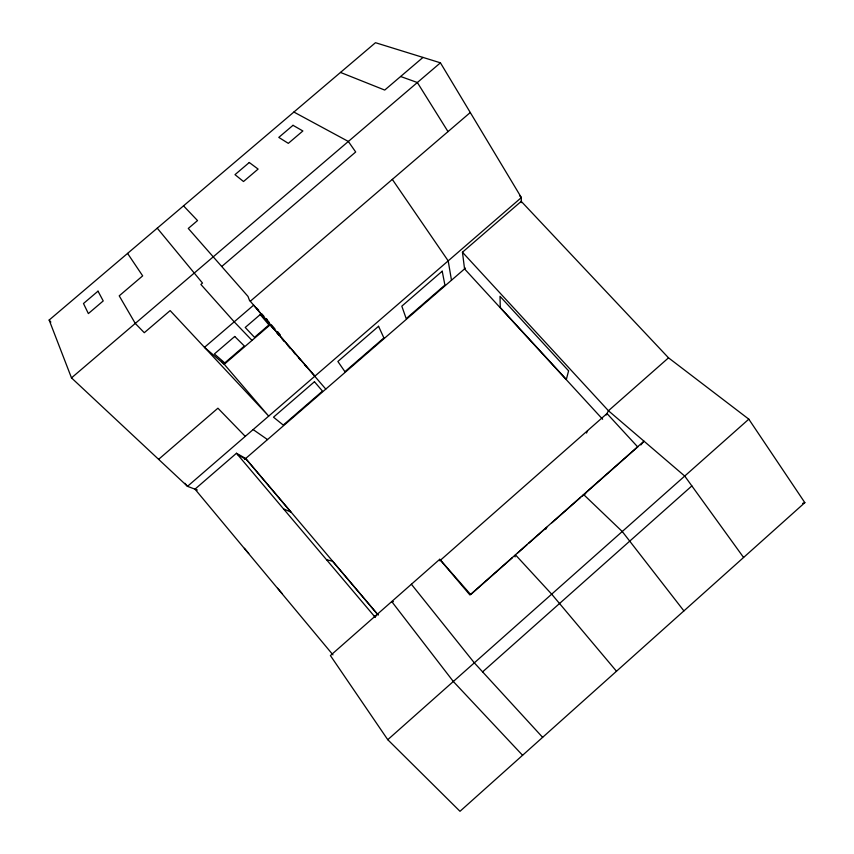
<?xml version="1.0" encoding="UTF-8"?>
<svg xmlns="http://www.w3.org/2000/svg" width="854" height="854" viewBox="0 0 854 854"><rect width="100%" height="100%" fill="white"/><g stroke="black" fill="none" stroke-linecap="round" stroke-linejoin="round"><path stroke-width="1.28" d="M521.196 202.644L521.367 197.573L440.429 62.822L375.482 42.7L49.158 320.047L71.49 377.884L187.496 486.342L197.359 490.057M515.09 556.893L515.421 554.801L551.684 594.17L616.492 671.233M586.517 433.053L587.573 430.736M545.855 529.149L546.763 527.324L528.861 543.155M606.255 414.959L608.443 410.742L668.522 357.837L748.809 419.165L804.842 502.654L459.996 811.3L387.759 739.692L330.402 655.562L439.735 559.295L470.597 594.48M582.375 496.334L583.602 494.53L622.256 531.519L683.905 610.898M585.011 494.274L586.378 492.31L637.917 446.749M640.852 444.955L643.98 441.166L469.946 594.992L439.735 559.295M482.606 671.874L691.857 485.926M387.759 739.692L748.809 419.165M471.227 594.096L512.507 557.609M517.919 552.816L526.875 544.905M551.897 522.787L580.688 497.338M439.81 560.768L606.991 413.549L637.575 446.781M602.636 419.239L464.555 268.914L462.452 252.229L521.239 201.363L668.522 357.837M378.279 615.083L245.685 458.481L236.473 453.26L194.99 489.161L332.964 654.858M244.554 459.463L465.505 268.081M158.609 459.335L217.919 408.201L245.269 436.373M250.297 301.248L470.276 112.514M422.997 57.421L384.727 90.065L340.5 72.43M71.49 377.884L440.429 62.822M222.008 266.267L355.691 151.991L348.347 141.465L293.893 112.045M802.653 503.422L804.842 502.654M374.244 615.99L376.454 615.841M393.406 601.632L391.73 601.558L453.325 681.492L522.584 755.288M326.644 559.722L332.601 561.27L377.81 614.677M400.633 76.497L417.36 82.528L448.008 131.623M283.709 508.973L291.011 512.154L246.614 459.719L237.903 454.808M253.136 429.573L267.505 439.586M252.015 340.404L234.209 321.83L200.882 284.435L202.505 283.058L157.253 228.178M183.525 205.846L197.53 220.578L188.286 228.445L248.002 296.413L249.453 300.277L325.79 389.093M519.574 195.662L521.367 197.573L187.496 486.342L184.955 483.289M462.452 252.229L608.443 410.742L684.727 476.062L743.588 557.481M542.632 737.344L474.322 662.843L411.393 584.253M256.915 308.251L258.655 310.248M261.804 313.856L263.897 316.247M266.149 318.83L268.999 322.097M271.358 324.808L274.945 328.907M277.443 331.768L280.048 334.757L277.529 331.747M314.955 376.102L267.323 321.51L266.619 318.681M282.13 339.049L284.19 341.397M287.371 345.048L290.253 348.357M293.488 352.061L295.452 354.314M298.921 358.296L300.661 360.281M304.995 365.245L306.725 367.231M221.677 361.285L268.69 416.111L170.149 310.6L144.283 332.708L135.263 323.42L119.218 295.836L142.671 275.863L127.577 253.403M236.473 453.26L375.386 617.495M270.675 325.491L274.027 329.473M276.536 332.452L279.044 335.441M244.415 548.289L248.749 553.488M277.689 588.246L282.087 593.519M49.158 320.047L50.866 322.097M392.317 179.393L448.19 260.865L451.488 280.229M568.593 370.828L566.341 379.454L500.273 307.525L500.017 296.327L568.593 370.828M314.453 381.738L273.504 417.179L283.261 425.089L322.492 391.111L314.453 381.738M378.557 326.281L337.874 361.477L344.931 371.682L383.894 337.928L378.557 326.281M442.212 271.198L401.818 306.159L406.194 318.627L444.913 285.087L442.212 271.198M234.733 336.476L214.386 353.951L224.773 362.918L244.383 346.041L234.733 336.476M260.214 314.582L245.226 327.456L254.503 337.341L268.946 324.915L260.214 314.582M270.184 324.787L224.25 364.284L204.469 347.354L253.659 305.134L270.184 324.787M98.007 291.171L83.489 303.512L88.368 313.578L103.227 300.928L98.007 291.171M249.272 162.506L234.999 174.654L243.497 181.518L258.111 169.081L249.272 162.506M293.007 125.314L278.788 137.398L288.321 143.355L302.871 130.972L293.007 125.314"/></g></svg>
